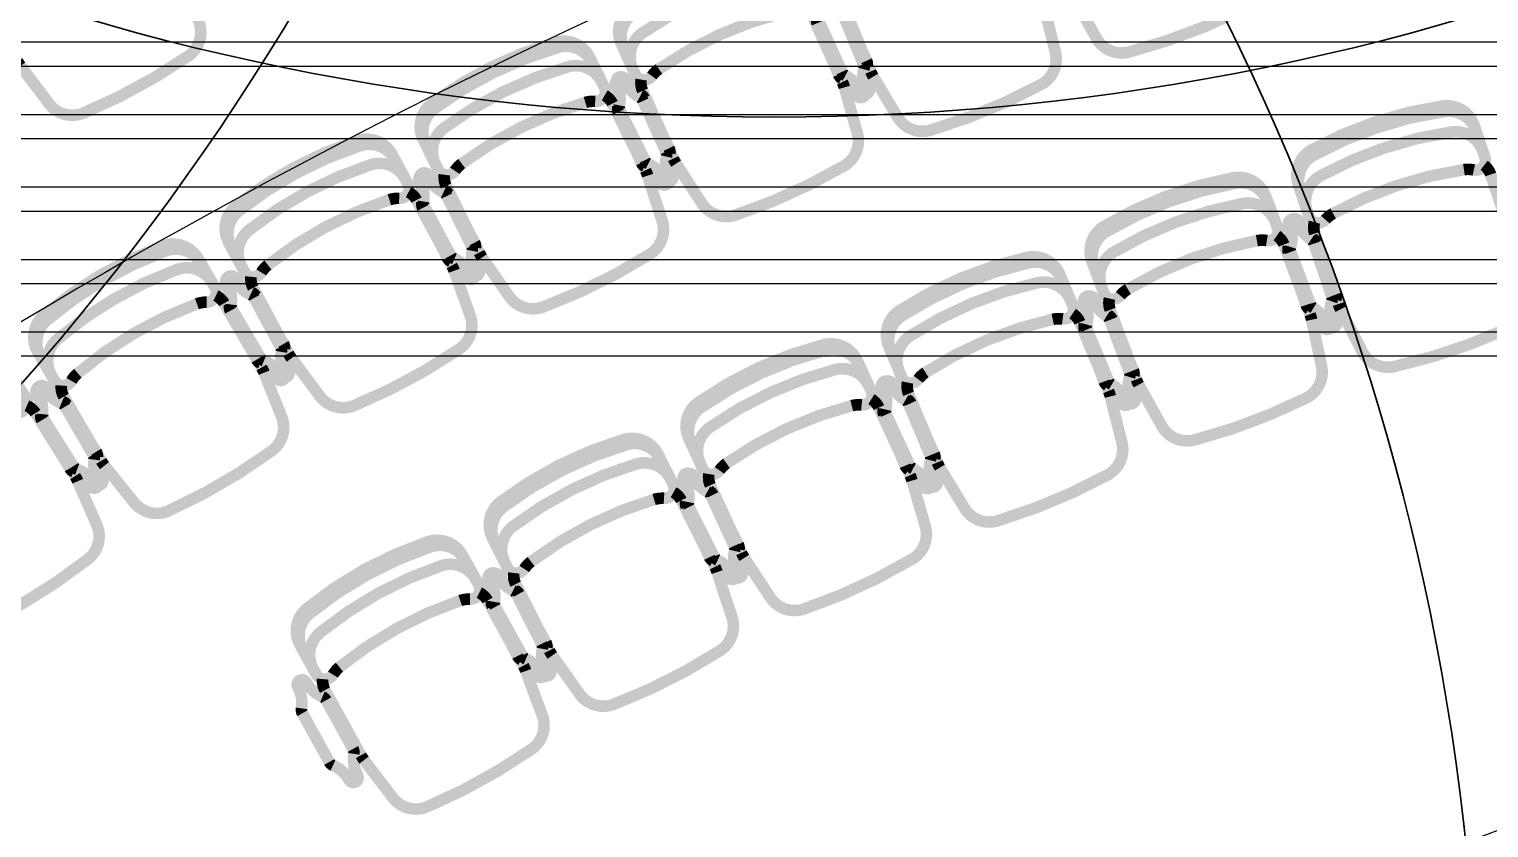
# Model space of a CAD drawing. Header units: metres. Extents: x -331 to 2982, y 362 to 2539.
# Drawn here: x 837.977 to 841.753, y 982.082 to 984.149 of the extents above; entities that cross this region are included whole.
import ezdxf

# ---------------------------------------------------------------- set-up
doc = ezdxf.new("R2010")
doc.units = ezdxf.units.M
doc.layers.add('Botoeira_antiga', color=74, linetype='Continuous', lineweight=30)
doc.layers.add('Pis', color=251, linetype='Continuous')
doc.layers.add('Renato', color=7, linetype='Continuous')

msp = doc.modelspace()

# ---------------------------------------------------------------- hatches: boundary and pattern name
at = {"layer": 'Renato'}
h = msp.add_hatch(dxfattribs=at)
h.set_pattern_fill('ANSI32', color=256, scale=0.5, angle=135)
h.set_pattern_definition([(180, (839.86678, 988.55278), (-1e-17, -0.1875), []), (180, (839.80428, 988.61528), (-1e-17, -0.1875), [])])
h.paths.add_polyline_path([(840.7153, 988.5528), (836.5653, 988.5528), (836.5653, 983.2157), (840.7153, 983.2157)])
h = msp.add_hatch(dxfattribs=at)
h.set_pattern_fill('ANSI32', color=256, scale=0.5, angle=135)
h.set_pattern_definition([(180, (846.11678, 988.55278), (-1e-17, -0.1875), []), (180, (846.05428, 988.61528), (-1e-17, -0.1875), [])])
h.paths.add_polyline_path([(846.1168, 988.5528), (840.7153, 988.5528), (840.7153, 983.1981), (846.1168, 983.1981)])

# ---------------------------------------------------------------- linework, layer by layer
at = {"layer": 'Botoeira_antiga', "color": 150}
for centre in [(846.5303, 990.3236), (839.9048, 990.2213), (833.2462, 987.414), (835.4301, 981.3673), (841.3985, 981.3037)]:
    msp.add_circle(centre, 6.3, dxfattribs=at)
at = {"layer": 'Pis', "const_width": 0.03}
for points in [[(840.603, 984.4558, 0.149389), (840.6048, 984.4266), (840.6722, 984.2463, 0.03724), (840.6784, 984.2328), (840.7379, 984.1256, 0.342214), (840.8223, 984.0894, 0.051556), (841.1113, 984.1974, 0.342214), (841.1514, 984.2801), (841.126, 984.4, 0.03724), (841.1218, 984.4143), (841.0544, 984.5947, 0.149389), (841.0366, 984.6179)], [(837.8493, 984.2635, 0.149389), (837.8552, 984.2349), (837.9472, 984.0658, 0.03724), (837.9552, 984.0533), (838.0291, 983.9555, 0.342214), (838.1178, 983.9315, 0.051556), (838.3888, 984.0789, 0.342214), (838.4169, 984.1665), (838.3749, 984.2816, 0.03724), (838.3688, 984.2952), (838.2768, 984.4643, 0.149389), (838.2559, 984.4848)], [(840.078, 984.2461, 0.149389), (840.0808, 984.217), (840.1543, 984.0391, 0.03724), (840.161, 984.0258), (840.224, 983.9207, 0.342214), (840.3097, 983.8874, 0.051556), (840.5948, 984.0051, 0.342214), (840.632, 984.0892), (840.6026, 984.2081, 0.03724), (840.5979, 984.2223), (840.5245, 984.4002, 0.149389), (840.5059, 984.4228)], [(839.5153, 984.0974, -0.36261), (839.5409, 984.19, -0.08991), (839.8659, 984.3373, -0.36261), (839.9525, 984.2955)], [(839.5384, 984.0464, -0.36261), (839.5641, 984.139, -0.08991), (839.889, 984.2863, -0.36261), (839.9756, 984.2445)], [(839.5606, 984.0181, 0.149389), (839.5644, 983.9891), (839.6438, 983.8137, 0.03724), (839.651, 983.8007), (839.7176, 983.6978, 0.342214), (839.8043, 983.6674, 0.051556), (840.0853, 983.7947, 0.342214), (840.1196, 983.88), (840.0862, 983.9979, 0.03724), (840.081, 984.0119), (840.0016, 984.1872, 0.149389), (839.9822, 984.2092)], [(839.0034, 983.8496, -0.36261), (839.0259, 983.9431, -0.08991), (839.3457, 984.1013, -0.36261), (839.4336, 984.0625)], [(839.0282, 983.7994, -0.36261), (839.0507, 983.8929, -0.08991), (839.3705, 984.0511, -0.36261), (839.4585, 984.0123)], [(839.0514, 983.7719, 0.149389), (839.0561, 983.743), (839.1415, 983.5705, 0.03724), (839.1491, 983.5577), (839.2191, 983.4571, 0.342214), (839.3068, 983.4297, 0.051556), (839.5834, 983.5665, 0.342214), (839.6148, 983.6528), (839.5773, 983.7695, 0.03724), (839.5717, 983.7833), (839.4864, 983.9559, 0.149389), (839.4663, 983.9772)], [(841.2652, 983.7327, -0.36261), (841.3001, 983.8223, -0.08991), (841.6384, 983.9356, -0.36261), (841.7203, 983.8852)], [(841.283, 983.6796, -0.36261), (841.3179, 983.7691, -0.08991), (841.6562, 983.8825, -0.36261), (841.7381, 983.8321)], [(838.5004, 983.5839, -0.36261), (838.5198, 983.6781, -0.08991), (838.834, 983.8471, -0.36261), (838.9232, 983.8113)], [(838.527, 983.5346, -0.36261), (838.5463, 983.6288, -0.08991), (838.8605, 983.7977, -0.36261), (838.9497, 983.7619)], [(841.3022, 983.6492, 0.149389), (841.3029, 983.62), (841.3641, 983.4374, 0.03724), (841.3699, 983.4237), (841.4256, 983.3145, 0.342214), (841.5088, 983.2755, 0.051556), (841.8013, 983.3735, 0.342214), (841.8442, 983.4548), (841.8229, 983.5755, 0.03724), (841.8192, 983.5899), (841.7581, 983.7725, 0.149389), (841.7411, 983.7963)], [(840.7319, 983.5337, -0.36261), (840.7636, 983.6245, -0.08991), (841.0976, 983.75, -0.36261), (841.1812, 983.7026)], [(838.5511, 983.5079, 0.149389), (838.5568, 983.4792), (838.648, 983.3096, 0.03724), (838.656, 983.2971), (838.7294, 983.1989, 0.342214), (838.818, 983.1745, 0.051556), (839.0897, 983.3206, 0.342214), (839.1181, 983.408), (839.0768, 983.5234, 0.03724), (839.0707, 983.5369), (838.9795, 983.7065, 0.149389), (838.9588, 983.7271)], [(840.7516, 983.4813, -0.36261), (840.7833, 983.572, -0.08991), (841.1173, 983.6975, -0.36261), (841.2009, 983.6501)], [(840.7719, 983.4516, 0.149389), (840.7738, 983.4224), (840.8415, 983.2422, 0.03724), (840.8477, 983.2287), (840.9074, 983.1216, 0.342214), (840.9919, 983.0856, 0.051556), (841.2807, 983.1941, 0.342214), (841.3206, 983.2769), (841.295, 983.3967, 0.03724), (841.2908, 983.411), (841.2231, 983.5913, 0.149389), (841.2052, 983.6144)], [(838.0071, 983.3007, -0.36261), (838.0232, 983.3954, -0.08991), (838.3315, 983.575, -0.36261), (838.4219, 983.5422)], [(838.0353, 983.2522, -0.36261), (838.0514, 983.347, -0.08991), (838.3597, 983.5266, -0.36261), (838.4501, 983.4938)], [(840.2065, 983.3148, -0.36261), (840.235, 983.4067, -0.08991), (840.5642, 983.5442, -0.36261), (840.6495, 983.4998)], [(840.2281, 983.2631, -0.36261), (840.2565, 983.355, -0.08991), (840.5857, 983.4925, -0.36261), (840.671, 983.4481)], [(838.0602, 983.2264, 0.149389), (838.0669, 983.1979), (838.1638, 983.0315, 0.03724), (838.1722, 983.0193), (838.2489, 982.9237, 0.342214), (838.3383, 982.9023, 0.051556), (838.6049, 983.0575, 0.342214), (838.6304, 983.1458), (838.5851, 983.2597, 0.03724), (838.5786, 983.2731), (838.4817, 983.4394, 0.149389), (838.4603, 983.4593)], [(840.2495, 983.2342, 0.149389), (840.2524, 983.2051), (840.3266, 983.0274, 0.03724), (840.3333, 983.0142), (840.3968, 982.9094, 0.342214), (840.4826, 982.8764, 0.051556), (840.7673, 982.9953, 0.342214), (840.8041, 983.0795), (840.7742, 983.1983, 0.03724), (840.7695, 983.2124), (840.6953, 983.3901, 0.149389), (840.6766, 983.4126)], [(839.6898, 983.0764, -0.36261), (839.7149, 983.1692, -0.08991), (840.0389, 983.3185, -0.36261), (840.1257, 983.2773)], [(839.7132, 983.0255, -0.36261), (839.7383, 983.1184, -0.08991), (840.0623, 983.2677, -0.36261), (840.1492, 983.2264)], [(839.7356, 982.9974, 0.149389), (839.7395, 982.9684), (839.8201, 982.7936, 0.03724), (839.8273, 982.7805), (839.8946, 982.6781, 0.342214), (839.9815, 982.6482, 0.051556), (840.2617, 982.7774, 0.342214), (840.2955, 982.8628), (840.2613, 982.9805, 0.03724), (840.2561, 982.9944), (840.1755, 983.1693, 0.149389), (840.156, 983.1911)], [(837.5796, 982.9277, 0.149389), (837.5872, 982.8995), (837.6897, 982.7365, 0.03724), (837.6985, 982.7245), (837.7784, 982.6316, 0.342214), (837.8685, 982.6132, 0.051556), (838.1297, 982.7774, 0.342214), (838.1521, 982.8665), (838.103, 982.9788, 0.03724), (838.0961, 982.992), (837.9936, 983.155, 0.149389), (837.9715, 983.1741)], [(839.1824, 982.8188, -0.36261), (839.2041, 982.9125, -0.08991), (839.5225, 983.0734, -0.36261), (839.6108, 983.0353)], [(839.2077, 982.7688, -0.36261), (839.2294, 982.8625, -0.08991), (839.5478, 983.0234, -0.36261), (839.6361, 982.9853)], [(839.231, 982.7415, 0.149389), (839.236, 982.7127), (839.3229, 982.5409, 0.03724), (839.3306, 982.5281), (839.4014, 982.4282, 0.342214), (839.4894, 982.4015, 0.051556), (839.7647, 982.5406, 0.342214), (839.7954, 982.6273), (839.757, 982.7436, 0.03724), (839.7513, 982.7574), (839.6644, 982.9292, 0.149389), (839.6442, 982.9503)], [(838.6851, 982.5424, -0.36261), (838.7034, 982.6368, -0.08991), (839.0158, 982.8091, -0.36261), (839.1054, 982.7743)], [(838.7122, 982.4934, -0.36261), (838.7305, 982.5878, -0.08991), (839.0429, 982.7601, -0.36261), (839.1325, 982.7252)], [(838.7365, 982.4669, 0.149389), (838.7426, 982.4383), (838.8356, 982.2697, 0.03724), (838.8437, 982.2573), (838.9181, 982.1599, 0.342214), (839.007, 982.1365, 0.051556), (839.2771, 982.2855, 0.342214), (839.3047, 982.3731), (839.262, 982.488, 0.03724), (839.2559, 982.5016), (839.1629, 982.6702, 0.149389), (839.1419, 982.6905)]]:
    msp.add_lwpolyline(points, format="xyb", dxfattribs=at)
for points in [[(839.9314, 984.1927, 0.08991), (839.6065, 984.0454, 0.086278), (839.5881, 984.0274, -0.57735), (839.5451, 984.0317), (839.5091, 984.1111, -0.36261), (839.5347, 984.2037, -0.08991), (839.8597, 984.351, -0.36261), (839.9463, 984.3092), (839.9822, 984.2298, -0.57735), (839.957, 984.1946, 0.086278)], [(840.1358, 984.0576), (840.0808, 984.1908, 0.164851), (840.0723, 984.2005, -0.162089), (840.035, 984.2427, 1), (840.0119, 984.2332, -0.162089), (840.0153, 984.1769, 0.164851), (840.0161, 984.1641), (840.0711, 984.0309, 0.164851), (840.0795, 984.0213, -0.162089), (840.1169, 983.979, 1), (840.14, 983.9886, -0.162089), (840.1366, 984.0448, 0.164851)], [(840.0889, 984.0287, -0.164851), (840.0801, 984.038), (840.0207, 984.1693, -0.164851), (840.0194, 984.1821, 0.162089), (840.0141, 984.2382, -1), (840.0369, 984.2485, 0.162089), (840.0756, 984.2076, -0.164851), (840.0844, 984.1982), (840.1439, 984.0669, -0.164851), (840.1452, 984.0542, 0.162089), (840.1504, 983.998, -1), (840.1277, 983.9877, 0.162089)], [(839.4161, 983.959, 0.08991), (839.0963, 983.8008, 0.086278), (839.0786, 983.7822, -0.57735), (839.0354, 983.7849), (838.9967, 983.8631, -0.36261), (839.0193, 983.9565, -0.08991), (839.339, 984.1147, -0.36261), (839.427, 984.0759), (839.4656, 983.9978, -0.57735), (839.4416, 983.9618, 0.086278)], [(839.6247, 983.8316), (839.5652, 983.9629, 0.164851), (839.5565, 983.9723, -0.162089), (839.5177, 984.0132, 1), (839.495, 984.0029, -0.162089), (839.5002, 983.9468, 0.164851), (839.5015, 983.934), (839.561, 983.8027, 0.164851), (839.5698, 983.7934, -0.162089), (839.6085, 983.7524, 1), (839.6313, 983.7627, -0.162089), (839.626, 983.8189, 0.164851)], [(839.579, 983.8004, -0.164851), (839.57, 983.8095), (839.5061, 983.9386, -0.164851), (839.5044, 983.9513, 0.162089), (839.4972, 984.0073, -1), (839.5196, 984.0183, 0.162089), (839.5597, 983.9787, -0.164851), (839.5688, 983.9697), (839.6327, 983.8405, -0.164851), (839.6344, 983.8278, 0.162089), (839.6416, 983.7719, -1), (839.6192, 983.7608, 0.162089)], [(841.6889, 983.7851, 0.08991), (841.3506, 983.6717, 0.086278), (841.3305, 983.6557, -0.57735), (841.2881, 983.6643), (841.2604, 983.7469, -0.36261), (841.2954, 983.8365, -0.08991), (841.6336, 983.9498, -0.36261), (841.7155, 983.8994), (841.7432, 983.8168, -0.57735), (841.7145, 983.7844, 0.086278)], [(838.9092, 983.7073, 0.08991), (838.595, 983.5383, 0.086278), (838.5779, 983.5191, -0.57735), (838.5346, 983.5204), (838.4933, 983.5971, -0.36261), (838.5127, 983.6913, -0.08991), (838.8269, 983.8603, -0.36261), (838.9161, 983.8245), (838.9574, 983.7477, -0.57735), (838.9346, 983.7109, 0.086278)], [(839.1218, 983.5877), (839.0579, 983.7169, 0.164851), (839.0488, 983.726, -0.162089), (839.0087, 983.7656, 1), (838.9863, 983.7545, -0.162089), (838.9935, 983.6986, 0.164851), (838.9952, 983.6859), (839.0591, 983.5567, 0.164851), (839.0682, 983.5476, -0.162089), (839.1083, 983.508, 1), (839.1307, 983.5191, -0.162089), (839.1235, 983.575, 0.164851)], [(839.0774, 983.5543, -0.164851), (839.068, 983.563), (838.9998, 983.6899, -0.164851), (838.9977, 983.7026, 0.162089), (838.9886, 983.7582, -1), (839.0106, 983.7701, 0.162089), (839.0521, 983.7318, -0.164851), (839.0614, 983.7231), (839.1297, 983.5962, -0.164851), (839.1318, 983.5835, 0.162089), (839.1409, 983.5279, -1), (839.1189, 983.516, 0.162089)], [(841.1534, 983.6014, 0.08991), (840.8195, 983.4759, 0.086278), (840.8, 983.4591, -0.57735), (840.7573, 983.4662), (840.7266, 983.5478, -0.36261), (840.7584, 983.6385, -0.08991), (841.0923, 983.764, -0.36261), (841.176, 983.7166), (841.2066, 983.635, -0.57735), (841.1791, 983.6016, 0.086278)], [(841.3469, 983.4572), (841.3012, 983.5938, 0.164851), (841.2934, 983.604, -0.162089), (841.259, 983.6487, 1), (841.2353, 983.6408, -0.162089), (841.2348, 983.5844, 0.164851), (841.2348, 983.5716), (841.2806, 983.4349, 0.164851), (841.2883, 983.4247, -0.162089), (841.3227, 983.38, 1), (841.3464, 983.388, -0.162089), (841.3469, 983.4443, 0.164851)], [(841.2998, 983.4273, -0.164851), (841.2916, 983.4372), (841.2409, 983.5721, -0.164851), (841.2405, 983.5849, 0.162089), (841.239, 983.6413, -1), (841.2624, 983.6501, 0.162089), (841.2983, 983.6067, -0.164851), (841.3065, 983.5967), (841.3572, 983.4618, -0.164851), (841.3576, 983.449, 0.162089), (841.3591, 983.3927, -1), (841.3357, 983.3839, 0.162089)], [(838.4114, 983.4378, 0.08991), (838.1031, 983.2583, 0.086278), (838.0867, 983.2385, -0.57735), (838.0434, 983.2383), (837.9995, 983.3136, -0.36261), (838.0156, 983.4084, -0.08991), (838.3239, 983.5879, -0.36261), (838.4143, 983.5552), (838.4582, 983.4799, -0.57735), (838.4367, 983.4423, 0.086278)], [(840.6253, 983.3977, 0.08991), (840.2961, 983.2602, 0.086278), (840.2773, 983.2427, -0.57735), (840.2343, 983.2483), (840.2008, 983.3287, -0.36261), (840.2292, 983.4205, -0.08991), (840.5584, 983.558, -0.36261), (840.6437, 983.5137), (840.6773, 983.4333, -0.57735), (840.651, 983.3988, 0.086278)], [(838.6277, 983.3262), (838.5594, 983.4531, 0.164851), (838.55, 983.4619, -0.162089), (838.5086, 983.5001, 1), (838.4866, 983.4883, -0.162089), (838.4956, 983.4326, 0.164851), (838.4978, 983.42), (838.566, 983.2931, 0.164851), (838.5754, 983.2843, -0.162089), (838.6168, 983.2461, 1), (838.6389, 983.2579, -0.162089), (838.6298, 983.3135, 0.164851)], [(838.5847, 983.2906, -0.164851), (838.5751, 983.299), (838.5025, 983.4236, -0.164851), (838.5, 983.4361, 0.162089), (838.4891, 983.4914, -1), (838.5107, 983.504, 0.162089), (838.5534, 983.4672, -0.164851), (838.563, 983.4588), (838.6356, 983.3342, -0.164851), (838.6381, 983.3217, 0.162089), (838.649, 983.2664, -1), (838.6274, 983.2538, 0.162089)], [(840.8236, 983.2613), (840.7729, 983.3962, 0.164851), (840.7648, 983.4061, -0.162089), (840.7288, 983.4496, 1), (840.7054, 983.4408, -0.162089), (840.707, 983.3844, 0.164851), (840.7074, 983.3716), (840.7581, 983.2367, 0.164851), (840.7662, 983.2268, -0.162089), (840.8022, 983.1833, 1), (840.8256, 983.1921, -0.162089), (840.824, 983.2485, 0.164851)], [(840.7779, 983.229, -0.164851), (840.7694, 983.2386), (840.7138, 983.3716, -0.164851), (840.713, 983.3844, 0.162089), (840.7094, 983.4407, -1), (840.7325, 983.4503, 0.162089), (840.7699, 983.4082, -0.164851), (840.7784, 983.3986), (840.834, 983.2656, -0.164851), (840.8349, 983.2528, 0.162089), (840.8384, 983.1965, -1), (840.8154, 983.1869, 0.162089)], [(840.1053, 983.1744, 0.08991), (839.7813, 983.0251, 0.086278), (839.7631, 983.0069, -0.57735), (839.72, 983.0109), (839.6835, 983.0901, -0.36261), (839.7086, 983.1829, -0.08991), (840.0326, 983.3322, -0.36261), (840.1194, 983.2909), (840.1559, 983.2118, -0.57735), (840.1309, 983.1764, 0.086278)], [(837.9233, 983.1509, 0.08991), (837.6213, 982.961, 0.086278), (837.6056, 982.9407, -0.57735), (837.5623, 982.9391), (837.5159, 983.0129, -0.36261), (837.5288, 983.1081, -0.08991), (837.8309, 983.298, -0.36261), (837.9223, 983.2683), (837.9687, 983.1946, -0.57735), (837.9485, 983.1563, 0.086278)], [(838.143, 983.0474), (838.0705, 983.1719, 0.164851), (838.0608, 983.1804, -0.162089), (838.0181, 983.2172, 1), (837.9965, 983.2046, -0.162089), (838.0074, 983.1493, 0.164851), (838.01, 983.1367), (838.0825, 983.0122, 0.164851), (838.0922, 983.0037, -0.162089), (838.1349, 982.9669, 1), (838.1565, 982.9795, -0.162089), (838.1455, 983.0348, 0.164851)], [(838.1016, 983.0097, -0.164851), (838.0916, 983.0178), (838.0149, 983.1398, -0.164851), (838.0119, 983.1523, 0.162089), (837.9991, 983.2072, -1), (838.0203, 983.2205, 0.162089), (838.0642, 983.1852, -0.164851), (838.0742, 983.1771), (838.1509, 983.0551, -0.164851), (838.1539, 983.0426, 0.162089), (838.1667, 982.9877, -1), (838.1455, 982.9744, 0.162089)], [(840.308, 983.0459), (840.2525, 983.1789, 0.164851), (840.244, 983.1885, -0.162089), (840.2065, 983.2306, 1), (840.1834, 983.221, -0.162089), (840.187, 983.1647, 0.164851), (840.1879, 983.1519), (840.2434, 983.019, 0.164851), (840.2519, 983.0093, -0.162089), (840.2894, 982.9672, 1), (840.3125, 982.9769, -0.162089), (840.3089, 983.0331, 0.164851)], [(840.2638, 983.0113, -0.164851), (840.255, 983.0206), (840.1947, 983.1515, -0.164851), (840.1934, 983.1643, 0.162089), (840.1877, 983.2204, -1), (840.2105, 983.2308, 0.162089), (840.2494, 983.1901, -0.164851), (840.2583, 983.1808), (840.3186, 983.0499, -0.164851), (840.3199, 983.0371, 0.162089), (840.3255, 982.9811, -1), (840.3028, 982.9706, 0.162089)], [(839.5941, 982.9317, 0.08991), (839.2757, 982.7708, 0.086278), (839.2582, 982.752, -0.57735), (839.2149, 982.7544), (839.1756, 982.8322, -0.36261), (839.1973, 982.9259, -0.08991), (839.5157, 983.0868, -0.36261), (839.604, 983.0487), (839.6433, 982.9709, -0.57735), (839.6196, 982.9347, 0.086278)], [(839.8009, 982.8114), (839.7406, 982.9423, 0.164851), (839.7318, 982.9516, -0.162089), (839.6928, 982.9923, 1), (839.6701, 982.9818, -0.162089), (839.6757, 982.9257, 0.164851), (839.677, 982.913), (839.7373, 982.7821, 0.164851), (839.7462, 982.7728, -0.162089), (839.7851, 982.7321, 1), (839.8079, 982.7425, -0.162089), (839.8022, 982.7986, 0.164851)], [(839.7584, 982.7745, -0.164851), (839.7493, 982.7835), (839.6843, 982.9121, -0.164851), (839.6825, 982.9248, 0.162089), (839.6748, 982.9807, -1), (839.6971, 982.9919, 0.162089), (839.7376, 982.9527, -0.164851), (839.7467, 982.9437), (839.8117, 982.8151, -0.164851), (839.8136, 982.8023, 0.162089), (839.8212, 982.7465, -1), (839.7989, 982.7352, 0.162089)], [(839.0925, 982.6701, 0.08991), (838.7801, 982.4978, 0.086278), (838.7633, 982.4784, -0.57735), (838.72, 982.4793), (838.6779, 982.5556, -0.36261), (838.6962, 982.65, -0.08991), (839.0086, 982.8223, -0.36261), (839.0982, 982.7874), (839.1403, 982.7111, -0.57735), (839.1179, 982.674, 0.086278)], [(839.303, 982.558), (839.238, 982.6866, 0.164851), (839.2289, 982.6956, -0.162089), (839.1884, 982.7348, 1), (839.1661, 982.7236, -0.162089), (839.1737, 982.6677, 0.164851), (839.1755, 982.655), (839.2406, 982.5264, 0.164851), (839.2497, 982.5174, -0.162089), (839.2901, 982.4781, 1), (839.3125, 982.4894, -0.162089), (839.3048, 982.5453, 0.164851)], [(839.2624, 982.5189, -0.164851), (839.2529, 982.5276), (839.1833, 982.6538, -0.164851), (839.181, 982.6664, 0.162089), (839.1714, 982.722, -1), (839.1933, 982.734, 0.162089), (839.2351, 982.6963, -0.164851), (839.2446, 982.6876), (839.3142, 982.5614, -0.164851), (839.3165, 982.5488, 0.162089), (839.3261, 982.4932, -1), (839.3042, 982.4812, 0.162089)], [(838.8151, 982.2861), (838.7455, 982.4123, 0.164851), (838.736, 982.4209, -0.162089), (838.6942, 982.4587, 1), (838.6723, 982.4466, -0.162089), (838.6819, 982.3911, 0.164851), (838.6842, 982.3785), (838.7538, 982.2523, 0.164851), (838.7633, 982.2436, -0.162089), (838.8051, 982.2059, 1), (838.827, 982.2179, -0.162089), (838.8174, 982.2735, 0.164851)]]:
    msp.add_lwpolyline(points, format="xyb", close=True, dxfattribs=at)
at = {"layer": 'Pis'}
for radius, start, end in [(17.2681, 90.05103, 125.71013), (16.2681, 89.52586, 125.68249)]:
    msp.add_arc((846.3083, 969.4307), radius, start, end, dxfattribs=at)
at = {"layer": 'Renato'}
msp.add_lwpolyline([(852.3668, 981.6267), (852.3668, 980.4459), (852.3668, 981.6267, 0.224579), (840.7153, 981.6267), (840.7153, 980.4412)], format="xyb", dxfattribs=at)

doc.saveas('drawing.dxf')
